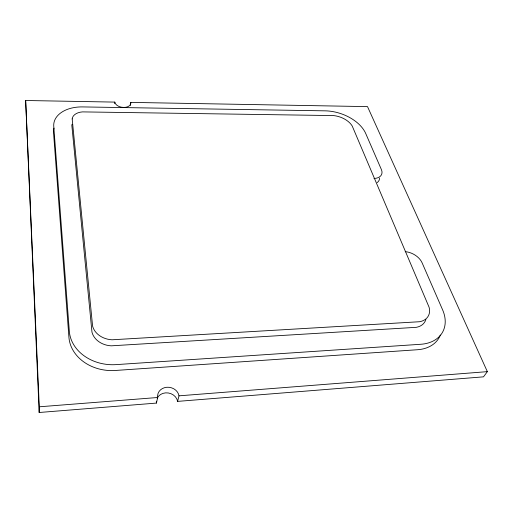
<?xml version="1.0" encoding="UTF-8"?>
<svg xmlns="http://www.w3.org/2000/svg" width="513" height="513" viewBox="0 0 513 513"><rect width="100%" height="100%" fill="white"/><g stroke="black" fill="none" stroke-linecap="round" stroke-linejoin="round"><path stroke-width="0.77" d="M487.35 371.643L179.005 395.831A10.824 9.465 11.5 0 0 166.84 387.264A10.824 9.465 11.5 0 0 157.671 397.504L156.439 403.083L39.168 412.497L39.296 406.796L25.65 100.503L114.797 102.1A8.093 5.104 8.1 0 0 123.633 107.454A8.093 5.104 8.1 0 0 130.789 102.388L367.513 106.621L487.35 371.643L483.502 376.843L177.588 401.39A10.728 9.433 11.4 0 0 168.328 392.971A10.728 9.433 11.4 0 0 157.158 398.248M114.643 103.639L114.797 102.1M130.43 105.454L130.789 102.388M177.588 401.39L179.005 395.831M39.296 406.796L157.671 397.504M39.168 412.497L25.65 100.503M373.958 178.473A12.556 7.99 21.3 0 0 381.422 169.63L365.731 133.534A34.371 21.36 18.7 0 0 325.165 110.84L82.458 106.916A30.793 20.026 5.8 0 0 53.75 126.294L69.326 331.283A42.329 34.608 3.9 0 0 116.137 364.621L420.846 344.268A39.86 28.504 29.1 0 0 442.629 309.903L422.141 262.906A15.807 10.831 26.5 0 0 405.193 251.652M425.899 319.381A19.68 14.069 29.1 0 1 416.389 327.32L111.244 345.826A20.366 16.64 4 0 1 91.981 332.232L71.839 125.377A12.844 8.355 5.8 0 1 72.064 124.3M156.439 403.083A10.728 9.433 11.4 0 1 156.369 401.217M379.549 178.12A12.466 7.996 21.3 0 1 377.145 182.59M440.353 335.047A39.539 28.465 29.3 0 1 417.531 349.725L115.297 370.476A41.951 34.499 3.7 0 1 68.928 337.33L53.544 132.7A30.568 20.039 5.6 0 1 54.006 128.109M72.179 118.92L92.59 326.114A20.552 16.692 4.2 0 0 112.039 339.786L419.666 321.722A19.84 14.082 28.9 0 0 429.105 307.274L352.2 125.974A18.147 11.177 18.7 0 0 333.636 115.585L82.497 111.892A12.94 8.349 5.9 0 0 72.179 118.92"/></g></svg>
